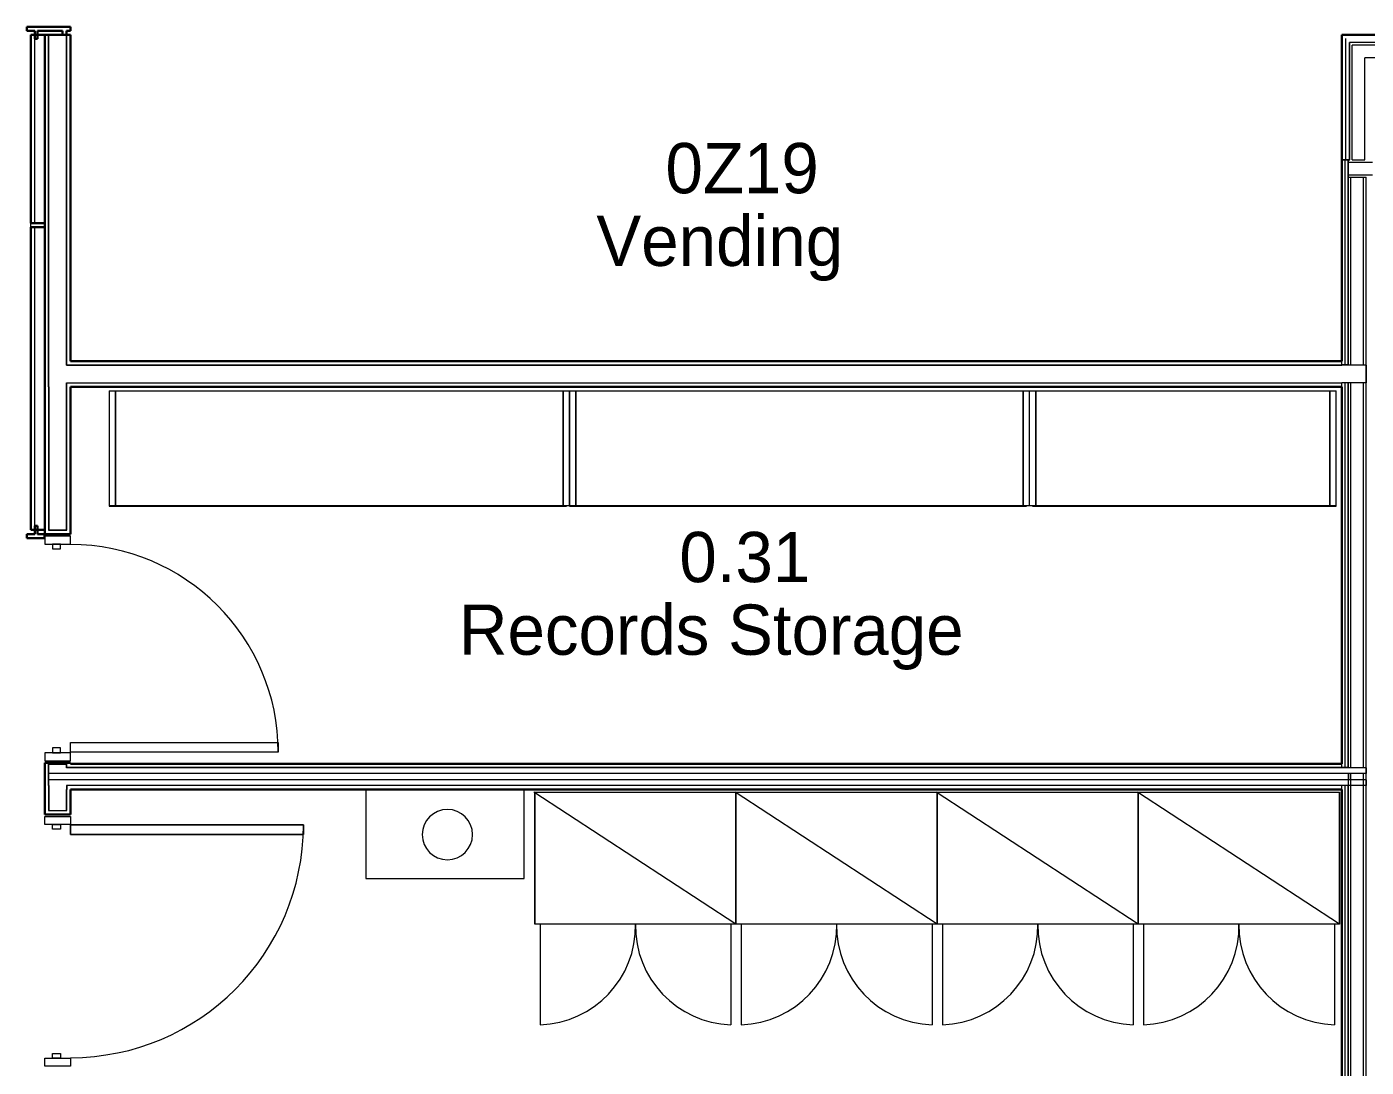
# Model space of a CAD drawing. Header units: millimetres. Extents: x 90978 to 295199, y -4084 to 97293.
# Drawn here: x 163028 to 168355, y 22856 to 26995 of the extents above; entities that cross this region are included whole.
import ezdxf

# ---------------------------------------------------------------- set-up
doc = ezdxf.new("R2010")
doc.units = ezdxf.units.MM
doc.header["$MEASUREMENT"] = 0
for name, color, linetype, lineweight in [('A-AREA-IDEN', 7, 'CONTINUOUS', 9), ('CSM-STL-XX-ZZ-M3-A-XXXX-00001_detached _19_04_21__rvt-1-Level 0$0$A-DOOR', 4, 'CONTINUOUS', 9), ('CSM-STL-XX-ZZ-M3-A-XXXX-00001_detached _19_04_21__rvt-1-Level 0$0$A-DOOR-FRAM', 4, 'CONTINUOUS', 18), ('CSM-STL-XX-ZZ-M3-A-XXXX-00001_detached _19_04_21__rvt-1-Level 0$0$A-WALL', 7, 'CONTINUOUS', 9), ('CSM-STL-XX-ZZ-M3-A-XXXX-00001_detached _19_04_21__rvt-1-Level 0$0$I-WALL', 7, 'CONTINUOUS', 9), ('I-FURN', 8, 'CONTINUOUS', 9)]:
    doc.layers.add(name, color=color, linetype=linetype, lineweight=lineweight)
doc.styles.add('Century Gothic', font='GOTHIC.TTF', dxfattribs={"height": 200})

msp = doc.modelspace()

# ---------------------------------------------------------------- linework, layer by layer
at = {"layer": 'CSM-STL-XX-ZZ-M3-A-XXXX-00001_detached _19_04_21__rvt-1-Level 0$0$A-DOOR'}
for p, q in [((163202.3, 24147.2), (164028.3, 24147.2)), ((163202.3, 24109.2), (163202.3, 24147.2)), ((164028.3, 24147.2), (164028.3, 24109.2)), ((164028.3, 24109.2), (163202.3, 24109.2)), ((163202.3, 23819.7), (164128.3, 23819.7)), ((163202.3, 23781.7), (163202.3, 23819.7)), ((164128.3, 23819.7), (163202.3, 23819.7)), ((163202.3, 23819.7), (163202.3, 23781.7)), ((164128.3, 23819.7), (164128.3, 23781.7)), ((164128.3, 23781.7), (164128.3, 23819.7)), ((164128.3, 23781.7), (163202.3, 23781.7)), ((163202.3, 23781.7), (164128.3, 23781.7))]:
    msp.add_line(p, q, dxfattribs=at)
for centre, radius, start, end in [((163202.3, 24109.2), 826, 0, 90), ((163202.3, 23819.7), 926, 270, 0)]:
    msp.add_arc(centre, radius, start, end, dxfattribs=at)
at = {"layer": 'CSM-STL-XX-ZZ-M3-A-XXXX-00001_detached _19_04_21__rvt-1-Level 0$0$A-DOOR-FRAM', "lineweight": 20}
for p, q in [((163202.3, 24969.2), (163100.3, 24969.2)), ((163100.3, 24969.2), (163100.3, 24937.2)), ((163100.3, 24937.2), (163202.3, 24937.2)), ((163162.3, 24937.2), (163130.3, 24937.2)), ((163130.3, 24937.2), (163130.3, 24918.2)), ((163162.3, 24918.2), (163162.3, 24937.2)), ((163202.3, 24937.2), (163202.3, 24969.2)), ((163130.3, 24918.2), (163162.3, 24918.2)), ((163202.3, 24107.2), (163100.3, 24107.2)), ((163100.3, 24107.2), (163100.3, 24075.2)), ((163162.3, 24126.2), (163130.3, 24126.2)), ((163130.3, 24126.2), (163130.3, 24107.2)), ((163130.3, 24107.2), (163162.3, 24107.2)), ((163162.3, 24107.2), (163162.3, 24126.2)), ((163202.3, 24075.2), (163202.3, 24107.2)), ((163100.3, 24075.2), (163202.3, 24075.2)), ((163100.3, 23853.7), (163202.3, 23853.7)), ((163100.3, 23821.7), (163100.3, 23853.7)), ((163202.3, 23821.7), (163100.3, 23821.7)), ((163130.3, 23821.7), (163162.3, 23821.7)), ((163130.3, 23802.7), (163130.3, 23821.7)), ((163162.3, 23821.7), (163162.3, 23802.7)), ((163202.3, 23853.7), (163202.3, 23821.7)), ((163162.3, 23802.7), (163130.3, 23802.7)), ((163130.3, 22910.7), (163162.3, 22910.7)), ((163130.3, 22891.7), (163130.3, 22910.7)), ((163162.3, 22910.7), (163162.3, 22891.7)), ((163100.3, 22859.7), (163100.3, 22891.7)), ((163100.3, 22891.7), (163202.3, 22891.7)), ((163202.3, 22859.7), (163100.3, 22859.7)), ((163162.3, 22891.7), (163130.3, 22891.7)), ((163202.3, 22891.7), (163202.3, 22859.7))]:
    msp.add_line(p, q, dxfattribs=at)
at = {"layer": 'CSM-STL-XX-ZZ-M3-A-XXXX-00001_detached _19_04_21__rvt-1-Level 0$0$A-WALL', "lineweight": 30}
for p, q in [((163202.3, 26995.2), (163028.3, 26995.2)), ((163028.3, 26995.2), (163028.3, 26979.2)), ((163028.3, 26979.2), (163060.3, 26979.2)), ((163060.3, 26979.2), (163060.3, 26947.2)), ((163070.3, 26947.2), (163070.3, 26979.2)), ((163070.3, 26979.2), (163170.3, 26979.2)), ((163170.3, 26979.2), (163170.3, 26963.2)), ((163170.3, 26963.2), (163186.3, 26963.2)), ((163186.3, 26963.2), (163186.3, 26979.2)), ((163186.3, 26979.2), (163202.3, 26979.2)), ((163202.3, 26979.2), (163202.3, 26995.2)), ((163060.3, 26947.2), (163070.3, 26947.2)), ((163070.3, 25009.2), (163060.3, 25009.2)), ((163060.3, 25009.2), (163060.3, 24977.2)), ((163070.3, 24977.2), (163070.3, 25009.2)), ((163060.3, 24977.2), (163028.3, 24977.2)), ((163028.3, 24977.2), (163028.3, 24961.2)), ((163028.3, 24961.2), (163098.3, 24961.2)), ((163098.3, 24977.2), (163070.3, 24977.2)), ((163098.3, 24961.2), (163098.3, 24977.2))]:
    msp.add_line(p, q, dxfattribs=at)
at = {"layer": 'CSM-STL-XX-ZZ-M3-A-XXXX-00001_detached _19_04_21__rvt-1-Level 0$0$A-WALL'}
for p, q in [((163060.3, 26214.4), (163060.3, 26963.2)), ((163115.3, 25665.2), (163115.3, 26963.2)), ((163116.3, 25665.2), (163116.3, 26963.2)), ((163186.3, 25665.2), (163186.3, 26963.2)), ((163187.3, 25665.2), (163187.3, 26963.2)), ((168273.8, 26933.2), (168273.8, 26948.2)), ((168273.8, 26862.2), (168273.8, 26933.2)), ((187988.2, 26933.2), (168288.8, 26933.2)), ((168288.8, 26932.2), (168288.8, 26933.2)), ((168288.8, 26862.2), (168288.8, 26932.2)), ((187988.2, 26932.2), (168289.8, 26932.2)), ((168289.8, 26922.2), (168289.8, 26932.2)), ((168289.8, 26862.2), (168289.8, 26922.2)), ((187988.2, 26922.2), (168299.8, 26922.2)), ((168299.8, 26872.2), (168299.8, 26922.2)), ((168273.8, 26466.4), (168273.8, 26862.2)), ((168288.8, 26466.4), (168288.8, 26862.2)), ((168289.8, 26466.4), (168289.8, 26862.2)), ((168299.8, 26862.2), (168299.8, 26872.2)), ((168299.8, 26466.4), (168299.8, 26862.2)), ((187988.2, 26872.2), (168349.8, 26872.2)), ((168349.8, 26862.2), (168349.8, 26872.2)), ((168349.8, 26466.4), (168349.8, 26862.2)), ((168258.8, 26466.4), (168271.3, 26466.4)), ((168271.3, 26466.4), (168258.8, 26466.4)), ((168271.3, 26466.4), (168273.8, 26466.4)), ((168271.3, 25650.2), (168271.3, 26466.4)), ((168273.8, 26466.4), (168271.3, 26466.4)), ((168273.8, 26466.4), (168283.8, 26466.4)), ((168283.8, 26466.4), (168273.8, 26466.4)), ((168283.8, 26466.4), (168284.8, 26466.4)), ((168284.8, 26466.4), (168283.8, 26466.4)), ((168283.8, 25650.2), (168283.8, 26466.4)), ((168284.8, 26466.4), (168288.8, 26466.4)), ((168284.8, 26456.4), (168284.8, 26466.4)), ((168284.8, 26456.4), (168284.8, 26466.4)), ((168284.8, 26456.4), (168380.8, 26456.4)), ((168284.8, 26406.4), (168284.8, 26456.4)), ((168284.8, 26406.4), (168284.8, 26456.4)), ((168288.8, 26466.4), (168289.8, 26466.4)), ((168299.8, 26466.4), (168344.8, 26466.4)), ((168344.8, 26466.4), (168349.8, 26466.4)), ((168284.8, 26406.4), (168380.8, 26406.4)), ((168284.8, 26396.4), (168284.8, 26406.4)), ((168284.8, 26396.4), (168284.8, 26406.4)), ((168284.8, 26396.4), (168294.8, 26396.4)), ((168284.8, 25649.2), (168284.8, 26396.4)), ((168294.8, 26396.4), (168344.8, 26396.4)), ((168294.8, 25649.2), (168294.8, 26396.4)), ((168344.8, 26396.4), (168354.8, 26396.4)), ((168344.8, 25649.2), (168344.8, 26396.4)), ((168354.8, 26396.4), (168355.8, 26396.4)), ((168354.8, 25649.2), (168354.8, 26396.4)), ((163060.3, 24993.2), (163060.3, 26198.4)), ((163115.3, 25650.2), (163115.3, 25665.2)), ((163116.3, 25650.2), (163115.3, 25650.2)), ((163115.3, 25649.2), (163115.3, 25650.2)), ((163115.3, 25563.2), (163115.3, 25649.2)), ((163116.3, 25650.2), (163116.3, 25665.2)), ((163116.3, 25649.2), (163116.3, 25650.2)), ((163116.3, 25579.2), (163116.3, 25649.2)), ((163186.3, 25650.2), (163186.3, 25665.2)), ((163186.3, 25649.2), (163186.3, 25650.2)), ((163186.3, 25649.2), (168258.8, 25649.2)), ((163187.3, 25650.2), (163187.3, 25665.2)), ((163187.3, 25650.2), (168258.8, 25650.2)), ((168258.8, 25650.2), (168258.8, 25665.2)), ((168271.3, 25650.2), (168258.8, 25650.2)), ((168283.8, 25649.2), (168258.8, 25649.2)), ((168283.8, 25650.2), (168271.3, 25650.2)), ((168284.8, 25649.2), (168283.8, 25649.2)), ((168294.8, 25649.2), (168284.8, 25649.2)), ((168344.8, 25649.2), (168294.8, 25649.2)), ((168354.8, 25649.2), (168344.8, 25649.2)), ((168354.8, 25579.2), (168354.8, 25649.2)), ((168354.8, 25649.2), (168354.8, 25579.2)), ((163116.3, 25563.2), (163116.3, 25579.2)), ((163186.3, 25579.2), (168258.8, 25579.2)), ((163186.3, 25578.2), (163186.3, 25579.2)), ((163186.3, 25563.2), (163186.3, 25578.2)), ((163187.3, 25578.2), (168258.8, 25578.2)), ((163187.3, 25563.2), (163187.3, 25578.2)), ((168283.8, 25579.2), (168258.8, 25579.2)), ((168258.8, 25563.2), (168258.8, 25578.2)), ((168271.3, 25578.2), (168258.8, 25578.2)), ((168271.3, 24048.2), (168271.3, 25578.2)), ((168283.8, 25578.2), (168271.3, 25578.2)), ((168284.8, 25579.2), (168283.8, 25579.2)), ((168283.8, 24048.2), (168283.8, 25578.2)), ((168284.8, 24047.2), (168284.8, 25579.2)), ((168294.8, 25579.2), (168284.8, 25579.2)), ((168294.8, 24047.2), (168294.8, 25579.2)), ((168344.8, 25579.2), (168294.8, 25579.2)), ((168344.8, 24047.2), (168344.8, 25579.2)), ((168354.8, 25579.2), (168344.8, 25579.2)), ((168354.8, 24047.2), (168354.8, 25579.2)), ((163115.3, 25563.2), (163115.3, 24992.2)), ((163116.3, 25563.2), (163116.3, 24993.2)), ((163186.3, 24993.2), (163186.3, 25563.2)), ((163187.3, 24992.2), (163187.3, 25563.2)), ((163115.3, 24992.2), (163151.3, 24992.2)), ((163116.3, 24993.2), (163151.3, 24993.2)), ((163151.3, 24993.2), (163186.3, 24993.2)), ((163151.3, 24992.2), (163187.3, 24992.2)), ((163115.3, 23977.2), (163115.3, 24063.2)), ((163116.3, 24047.2), (163116.3, 24063.2)), ((163116.3, 24024.7), (163116.3, 24047.2)), ((163186.3, 24048.2), (163186.3, 24063.2)), ((163186.3, 24047.2), (163186.3, 24048.2)), ((168258.8, 24047.2), (163186.3, 24047.2)), ((163187.3, 24048.2), (163187.3, 24063.2)), ((168258.8, 24048.2), (163187.3, 24048.2)), ((168258.8, 24048.2), (168258.8, 24063.2)), ((168271.3, 24048.2), (168258.8, 24048.2)), ((168283.8, 24047.2), (168258.8, 24047.2)), ((168283.8, 24048.2), (168271.3, 24048.2)), ((168284.8, 24047.2), (168283.8, 24047.2)), ((168294.8, 24047.2), (168284.8, 24047.2)), ((168344.8, 24047.2), (168294.8, 24047.2)), ((168354.8, 24047.2), (168344.8, 24047.2)), ((168354.8, 24024.7), (168354.8, 24047.2)), ((168354.8, 24047.2), (168354.8, 24024.7)), ((163115.3, 23976.2), (163115.3, 23977.2)), ((163115.3, 23976.2), (163116.3, 23976.2)), ((163115.3, 23976.2), (163115.3, 23961.2)), ((168258.8, 24024.7), (163116.3, 24024.7)), ((163116.3, 23999.7), (163116.3, 24024.7)), ((168258.8, 23999.7), (163116.3, 23999.7)), ((163116.3, 23977.2), (163116.3, 23999.7)), ((163116.3, 23977.2), (163116.3, 23976.2)), ((163116.3, 23976.2), (163116.3, 23961.2)), ((163186.3, 23977.2), (163186.3, 23976.2)), ((168258.8, 23977.2), (163186.3, 23977.2)), ((163186.3, 23976.2), (163186.3, 23961.2)), ((163187.3, 23976.2), (163187.3, 23961.2)), ((168258.8, 23976.2), (163187.3, 23976.2)), ((168284.8, 24024.7), (168258.8, 24024.7)), ((168284.8, 23999.7), (168258.8, 23999.7)), ((168283.8, 23977.2), (168258.8, 23977.2)), ((168258.8, 23961.2), (168258.8, 23976.2)), ((168271.3, 23976.2), (168258.8, 23976.2)), ((168271.3, 18939.2), (168271.3, 23976.2)), ((168283.8, 23976.2), (168271.3, 23976.2)), ((168284.8, 23977.2), (168283.8, 23977.2)), ((168283.8, 18939.2), (168283.8, 23976.2)), ((168284.8, 23999.7), (168284.8, 24024.7)), ((168294.8, 24024.7), (168284.8, 24024.7)), ((168284.8, 24024.7), (168284.8, 23999.7)), ((168284.8, 23977.2), (168284.8, 23999.7)), ((168354.8, 23999.7), (168284.8, 23999.7)), ((168284.8, 18938.2), (168284.8, 23977.2)), ((168354.8, 23977.2), (168284.8, 23977.2)), ((168294.8, 18938.2), (168294.8, 24024.7)), ((168344.8, 24024.7), (168294.8, 24024.7)), ((168344.8, 18938.2), (168344.8, 24024.7)), ((168354.8, 24024.7), (168344.8, 24024.7)), ((168354.8, 23999.7), (168354.8, 24024.7)), ((168354.8, 23977.2), (168354.8, 23999.7)), ((168354.8, 23999.7), (168354.8, 23977.2)), ((168354.8, 18938.2), (168354.8, 23977.2)), ((163115.3, 23961.2), (163115.3, 23876.7)), ((163116.3, 23961.2), (163116.3, 23877.7)), ((163186.3, 23877.7), (163186.3, 23961.2)), ((163187.3, 23876.7), (163187.3, 23961.2)), ((163115.3, 23876.7), (163151.3, 23876.7)), ((163116.3, 23877.7), (163151.3, 23877.7)), ((163151.3, 23877.7), (163186.3, 23877.7)), ((163151.3, 23876.7), (163187.3, 23876.7))]:
    msp.add_line(p, q, dxfattribs=at)
at = {"layer": 'CSM-STL-XX-ZZ-M3-A-XXXX-00001_detached _19_04_21__rvt-1-Level 0$0$I-WALL', "lineweight": 30}
for p, q in [((163044.3, 26963.2), (163044.3, 26214.4)), ((163100.3, 26963.2), (163044.3, 26963.2)), ((163100.3, 26963.2), (163100.3, 25665.2)), ((163202.3, 26963.2), (163100.3, 26963.2)), ((163100.3, 26214.4), (163100.3, 26963.2)), ((163202.3, 25665.2), (163202.3, 26963.2)), ((187988.2, 26963.2), (168258.8, 26963.2)), ((168258.8, 26963.2), (168258.8, 26948.2)), ((168258.8, 26948.2), (168258.8, 26862.2)), ((168258.8, 26862.2), (168258.8, 26466.4)), ((168258.8, 26466.4), (168258.8, 25665.2)), ((163044.3, 26214.4), (163100.3, 26214.4)), ((163044.3, 26198.4), (163044.3, 24993.2)), ((163100.3, 26198.4), (163044.3, 26198.4)), ((163100.3, 24993.2), (163100.3, 26198.4)), ((163100.3, 25665.2), (163100.3, 25650.2)), ((163100.3, 25650.2), (163100.3, 25563.2)), ((168258.8, 25665.2), (163202.3, 25665.2)), ((163100.3, 25563.2), (163100.3, 24977.2)), ((163202.3, 25563.2), (168258.8, 25563.2)), ((163202.3, 24977.2), (163202.3, 25563.2)), ((168258.8, 25563.2), (168258.8, 24063.2)), ((163044.3, 24993.2), (163100.3, 24993.2)), ((163100.3, 24977.2), (163202.3, 24977.2)), ((163100.3, 24067.2), (163100.3, 24063.2)), ((163202.3, 24067.2), (163100.3, 24067.2)), ((163100.3, 24063.2), (163100.3, 23976.2)), ((163115.3, 24063.2), (163151.3, 24063.2)), ((163151.3, 24063.2), (163187.3, 24063.2)), ((163202.3, 24063.2), (163202.3, 24067.2)), ((168258.8, 24063.2), (163202.3, 24063.2)), ((163100.3, 23976.2), (163100.3, 23961.2)), ((163100.3, 23961.2), (163100.3, 23861.7)), ((163202.3, 23861.7), (163202.3, 23961.2)), ((163202.3, 23961.2), (168258.8, 23961.2)), ((168258.8, 23961.2), (168258.8, 18954.2)), ((163100.3, 23861.7), (163202.3, 23861.7))]:
    msp.add_line(p, q, dxfattribs=at)
at = {"layer": 'CSM-STL-XX-ZZ-M3-A-XXXX-00001_detached _19_04_21__rvt-1-Level 0$0$I-WALL'}
msp.add_line((163044.3, 26198.4), (163044.3, 26214.4), dxfattribs=at)
at = {"layer": 'I-FURN'}
for p, q in [((163356.3, 25546.4), (163381.3, 25546.4)), ((163356.3, 25546.4), (163356.3, 25089.4)), ((163381.3, 25089.4), (163381.3, 25546.4)), ((163381.3, 25546.4), (165161.3, 25546.4)), ((163381.3, 25546.4), (163381.3, 25089.4)), ((165161.3, 25546.4), (165186.3, 25546.4)), ((165161.3, 25546.4), (165161.3, 25089.4)), ((165161.3, 25089.4), (165161.3, 25546.4)), ((165186.3, 25546.4), (165211.3, 25546.4)), ((165186.3, 25546.4), (165186.3, 25089.4)), ((165186.3, 25089.4), (165186.3, 25546.4)), ((165211.3, 25089.4), (165211.3, 25546.4)), ((165211.3, 25546.4), (166991.3, 25546.4)), ((165211.3, 25546.4), (165211.3, 25089.4)), ((166991.3, 25546.4), (167016.3, 25546.4)), ((166991.3, 25546.4), (166991.3, 25089.4)), ((166991.3, 25089.4), (166991.3, 25546.4)), ((167016.3, 25089.4), (167016.3, 25546.4)), ((167016.3, 25546.4), (167041.3, 25546.4)), ((167041.3, 25089.4), (167041.3, 25546.4)), ((167041.3, 25546.4), (168211.3, 25546.4)), ((167041.3, 25546.4), (167041.3, 25089.4)), ((168211.3, 25546.4), (168236.3, 25546.4)), ((168211.3, 25546.4), (168211.3, 25089.4)), ((168211.3, 25089.4), (168211.3, 25546.4)), ((168236.3, 25089.4), (168236.3, 25546.4)), ((163381.3, 25089.4), (163356.3, 25089.4)), ((165174.3, 25089.4), (163356.3, 25089.4)), ((163356.3, 25089.4), (163356.3, 25087.4)), ((163356.3, 25087.4), (165174.3, 25087.4)), ((165161.3, 25089.4), (163381.3, 25089.4)), ((165186.3, 25089.4), (165161.3, 25089.4)), ((165174.3, 25087.4), (165174.3, 25089.4)), ((165211.3, 25089.4), (165186.3, 25089.4)), ((167004.3, 25089.4), (165186.3, 25089.4)), ((165186.3, 25089.4), (165186.3, 25087.4)), ((165186.3, 25087.4), (167004.3, 25087.4)), ((166991.3, 25089.4), (165211.3, 25089.4)), ((167016.3, 25089.4), (166991.3, 25089.4)), ((167004.3, 25087.4), (167004.3, 25089.4)), ((167041.3, 25089.4), (167016.3, 25089.4)), ((168236.3, 25089.4), (167028.4, 25089.4)), ((167028.4, 25089.4), (167028.4, 25087.4)), ((167028.4, 25087.4), (168236.3, 25087.4)), ((168211.3, 25089.4), (167041.3, 25089.4)), ((168236.3, 25089.4), (168211.3, 25089.4)), ((168236.3, 25087.4), (168236.3, 25089.4)), ((164376.3, 23961.2), (164376.3, 23606.1)), ((165006.3, 23606.1), (165006.3, 23961.2)), ((165848.8, 23424.7), (165045.5, 23949.7)), ((165048.8, 23424.7), (165048.8, 23949.7)), ((165048.8, 23949.7), (165848.8, 23949.7)), ((165048.8, 23949.7), (165848.8, 23949.7)), ((165048.8, 23949.7), (165048.8, 23424.7)), ((166648.8, 23424.7), (165845.5, 23949.7)), ((165848.8, 23949.7), (165848.8, 23424.7)), ((165848.8, 23424.7), (165848.8, 23949.7)), ((165848.8, 23424.7), (165848.8, 23949.7)), ((165848.8, 23949.7), (166648.8, 23949.7)), ((165848.8, 23949.7), (166648.8, 23949.7)), ((165848.8, 23949.7), (165848.8, 23424.7)), ((167448.8, 23424.7), (166645.5, 23949.7)), ((166648.8, 23424.7), (166648.8, 23949.7)), ((166648.8, 23949.7), (167448.8, 23949.7)), ((166648.8, 23949.7), (167448.8, 23949.7)), ((166648.8, 23949.7), (166648.8, 23424.7)), ((166648.8, 23949.7), (166648.8, 23424.7)), ((166648.8, 23424.7), (166648.8, 23949.7)), ((168248.8, 23424.7), (167445.5, 23949.7)), ((167448.8, 23949.7), (167448.8, 23424.7)), ((167448.8, 23424.7), (167448.8, 23949.7)), ((167448.8, 23424.7), (167448.8, 23949.7)), ((167448.8, 23949.7), (168248.8, 23949.7)), ((167448.8, 23949.7), (168248.8, 23949.7)), ((167448.8, 23949.7), (167448.8, 23424.7)), ((168248.8, 23949.7), (168248.8, 23424.7)), ((168248.8, 23424.7), (168248.8, 23949.7)), ((164376.3, 23606.1), (165006.3, 23606.1)), ((165848.8, 23424.7), (165048.8, 23424.7)), ((165848.8, 23424.7), (165048.8, 23424.7)), ((165069.8, 23424.7), (165069.8, 23024.8)), ((165828.8, 23424.7), (165828.8, 23024.8)), ((166648.8, 23424.7), (165848.8, 23424.7)), ((166648.8, 23424.7), (165848.8, 23424.7)), ((165869.8, 23424.7), (165869.8, 23024.8)), ((166628.8, 23424.7), (166628.8, 23024.8)), ((167448.8, 23424.7), (166648.8, 23424.7)), ((167448.8, 23424.7), (166648.8, 23424.7)), ((166669.8, 23424.7), (166669.8, 23024.8)), ((167428.8, 23424.7), (167428.8, 23024.8)), ((168248.8, 23424.7), (167448.8, 23424.7)), ((168248.8, 23424.7), (167448.8, 23424.7)), ((167469.8, 23424.7), (167469.8, 23024.8)), ((168228.8, 23424.7), (168228.8, 23024.8))]:
    msp.add_line(p, q, dxfattribs=at)
for centre, radius, start, end in [((164701.3, 23781.2), 100, 90, 270), ((164701.3, 23781.2), 100, 270, 90), ((165057.1, 23416.8), 392.3, 271.8536, 1.1557), ((165841.5, 23416.8), 392.3, 178.8443, 268.1464), ((165857.1, 23416.8), 392.3, 271.8536, 1.1557), ((166641.5, 23416.8), 392.3, 178.8443, 268.1464), ((166657.1, 23416.8), 392.3, 271.8536, 1.1557), ((167441.5, 23416.8), 392.3, 178.8443, 268.1464), ((167457.1, 23416.8), 392.3, 271.8536, 1.1557), ((168241.5, 23416.8), 392.3, 178.8443, 268.1464)]:
    msp.add_arc(centre, radius, start, end, dxfattribs=at)

# ---------------------------------------------------------------- texts
at = {"layer": 'A-AREA-IDEN', "style": 'Century Gothic'}
for s, p in [('0Z19', (165568.4, 26332.9)), ('Vending', (165293.6, 26043.9)), ('0.31', (165623.7, 24785.6)), ('Records Storage', (164747.1, 24496.6))]:
    msp.add_text(s, height=200, dxfattribs=at).set_placement(p)

doc.saveas('drawing.dxf')
